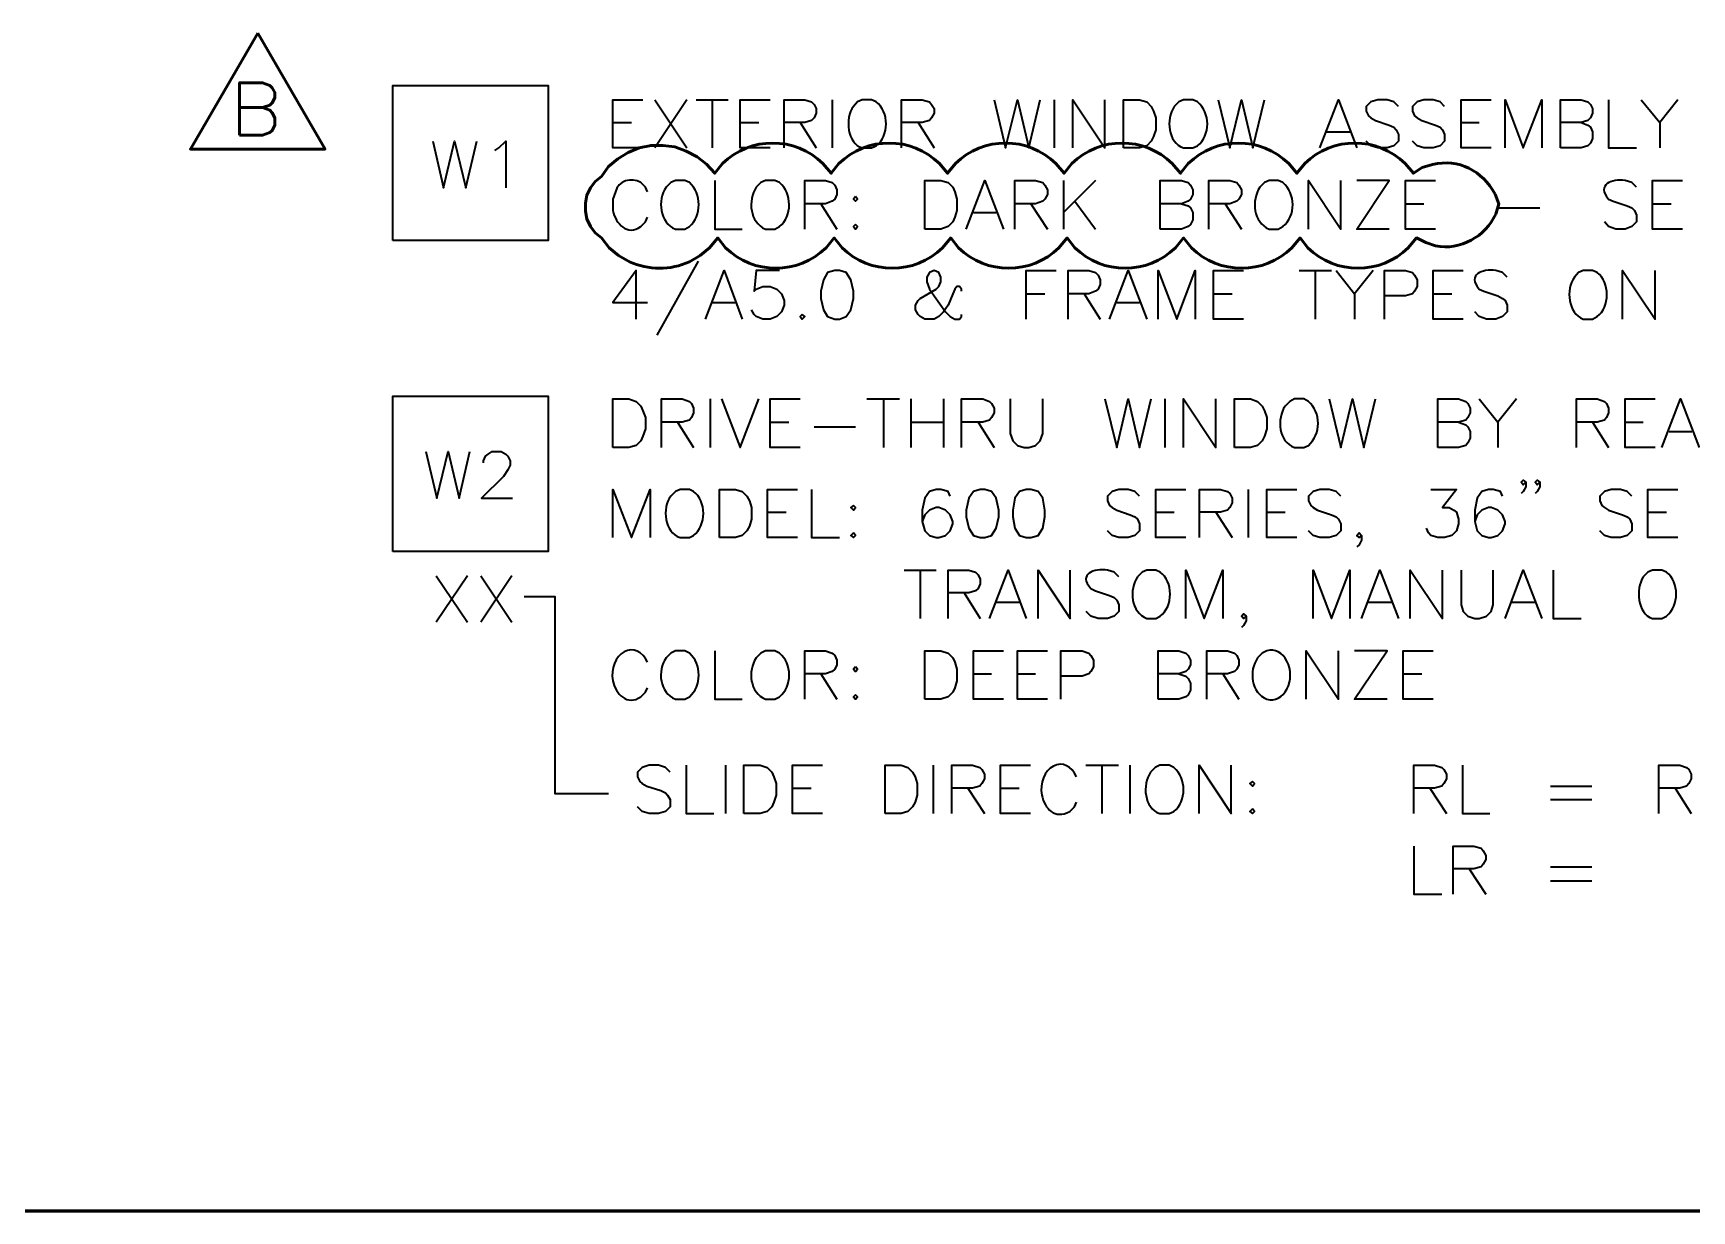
# Model space of a CAD drawing. Header units: inches. Extents: x 5 to 516, y -193 to 129.
# Drawn here: x 121.96 to 132.64, y -127.28 to -119.69 of the extents above; entities that cross this region are included whole.
import ezdxf

# ---------------------------------------------------------------- set-up
doc = ezdxf.new("R2010")
doc.units = ezdxf.units.IN
doc.header["$MEASUREMENT"] = 0
doc.layers.add('PDF4_Geometry', color=7, linetype='Continuous')

msp = doc.modelspace()

# ---------------------------------------------------------------- linework, layer by layer
at = {"layer": 'PDF4_Geometry', "lineweight": 50}
msp.add_lwpolyline([(123.4020906, -119.6929866), (123.835424, -120.4396533), (122.9687572, -120.4396533)], close=True, dxfattribs=at)
for points in [[(123.2854253, -120.3496529), (123.2854253, -120.0129862), (123.4320919, -120.0129862), (123.4787586, -120.0296529), (123.4954253, -120.0463195), (123.5120919, -120.0763195), (123.5120919, -120.1096529), (123.4954253, -120.1429862), (123.4787586, -120.1563195), (123.4320919, -120.1729862), (123.2854253, -120.1729862)], [(123.4320911, -120.1729866), (123.4787577, -120.1896533), (123.4954244, -120.20632), (123.5120911, -120.2396533), (123.5120911, -120.28632), (123.4954244, -120.3196533), (123.4787577, -120.3329866), (123.4320911, -120.3496533), (123.2854244, -120.3496533)], [(131.375426, -120.8596531), (131.3954261, -120.7929864), (131.3720929, -120.7296531)]]:
    msp.add_lwpolyline(points, dxfattribs=at)
at = {"layer": 'PDF4_Geometry', "lineweight": 35}
for points in [[(124.2720909, -121.0296533), (124.2720909, -120.0296532), (125.2720909, -120.0296532), (125.2720909, -121.0296533)], [(128.978758, -120.4329862), (128.978758, -120.1229862), (129.0820913, -120.1229862), (129.128758, -120.1363195), (129.1554246, -120.1663195), (129.1720913, -120.1963195), (129.1854247, -120.2396529), (129.1854247, -120.3163196), (129.1720913, -120.3596529), (129.1554246, -120.3896529), (129.128758, -120.4196529), (129.0820913, -120.4329862)], [(127.6987591, -120.9563195), (127.6987591, -120.6429861), (127.8020924, -120.6429861), (127.8487591, -120.6563195), (127.8787591, -120.6863195), (127.8920924, -120.7163195), (127.9054258, -120.7629862), (127.9054258, -120.8363195), (127.8920924, -120.8796528), (127.8787591, -120.9096528), (127.8487591, -120.9396528), (127.8020924, -120.9563195)], [(127.2520902, -120.7463196), (127.2387569, -120.7629862), (127.2520902, -120.7763196), (127.2654235, -120.7629862)], [(127.2520902, -120.9263199), (127.2387569, -120.9396532), (127.2520902, -120.9563199), (127.2654235, -120.9396532)], [(127.1187589, -121.2229864), (127.0720922, -121.2363197), (127.0454256, -121.2829864), (127.0287589, -121.3563197), (127.0287589, -121.4029864), (127.0454256, -121.4763197), (127.0720922, -121.5196531), (127.1187589, -121.5363197), (127.1487589, -121.5363197), (127.1920922, -121.5196531), (127.2220922, -121.4763197), (127.2387589, -121.4029864), (127.2387589, -121.3563197), (127.2220922, -121.2829864), (127.1920922, -121.2363197), (127.1487589, -121.2229864)], [(126.9087573, -121.5063201), (126.8954239, -121.5196534), (126.9087573, -121.5363201), (126.9254239, -121.5196534)], [(124.2720909, -123.0329866), (124.2720909, -122.0329865), (125.2720909, -122.0329865), (125.2720909, -123.0329866)], [(125.6887576, -122.3629867), (125.6887576, -122.0496533), (125.792091, -122.0496533), (125.8387576, -122.06632), (125.8687577, -122.09632), (125.882091, -122.12632), (125.8987577, -122.1696533), (125.8987577, -122.2429867), (125.882091, -122.2896534), (125.8687577, -122.3196534), (125.8387576, -122.3496534), (125.792091, -122.3629867)], [(129.6920912, -122.3629867), (129.6920912, -122.0496533), (129.7954245, -122.0496533), (129.8420912, -122.06632), (129.8720912, -122.09632), (129.8854245, -122.12632), (129.9020912, -122.1696533), (129.9020912, -122.2429867), (129.8854245, -122.2896534), (129.8720912, -122.3196534), (129.8420912, -122.3496534), (129.7954245, -122.3629867)], [(126.3754252, -122.9429869), (126.3754252, -122.6329869), (126.4787586, -122.6329869), (126.5220919, -122.6463202), (126.5520919, -122.6763202), (126.5687586, -122.7063202), (126.5820919, -122.7496535), (126.5820919, -122.8263202), (126.5687586, -122.8696535), (126.5520919, -122.8996535), (126.5220919, -122.9296535), (126.4787586, -122.9429869)], [(128.0554248, -122.6329867), (128.0120915, -122.6463201), (127.9820915, -122.6896534), (127.9654248, -122.7663201), (127.9654248, -122.8096534), (127.9820915, -122.8829868), (128.0120915, -122.9296534), (128.0554248, -122.9429868), (128.0854248, -122.9429868), (128.1287582, -122.9296534), (128.1587582, -122.8829868), (128.1754248, -122.8096534), (128.1754248, -122.7663201), (128.1587582, -122.6896534), (128.1287582, -122.6463201), (128.0854248, -122.6329867)], [(128.3520913, -122.6329867), (128.308758, -122.6463201), (128.278758, -122.6896534), (128.2654246, -122.7663201), (128.2654246, -122.8096534), (128.278758, -122.8829868), (128.308758, -122.9296534), (128.3520913, -122.9429868), (128.3820913, -122.9429868), (128.428758, -122.9296534), (128.458758, -122.8829868), (128.4720913, -122.8096534), (128.4720913, -122.7663201), (128.458758, -122.6896534), (128.428758, -122.6463201), (128.3820913, -122.6329867)], [(127.2387574, -122.7363201), (127.2220908, -122.7496535), (127.2387574, -122.7663201), (127.2520908, -122.7496535)], [(127.2387574, -122.9129864), (127.2220908, -122.9296531), (127.2387574, -122.9429864), (127.2520908, -122.9296531)], [(127.6987591, -123.9863202), (127.6987591, -123.6729869), (127.8020924, -123.6729869), (127.8487591, -123.6896535), (127.8787591, -123.7196535), (127.8920924, -123.7463202), (127.9054258, -123.7929869), (127.9054258, -123.8663202), (127.8920924, -123.9129869), (127.8787591, -123.9396536), (127.8487591, -123.9696536), (127.8020924, -123.9863202)], [(127.2520902, -123.7763203), (127.2387569, -123.7929869), (127.2520902, -123.8063203), (127.2654235, -123.7929869)], [(127.2520902, -123.9563197), (127.2387569, -123.9696531), (127.2520902, -123.9863197), (127.2654235, -123.9696531)], [(126.5320923, -124.7229866), (126.5320923, -124.4096533), (126.638759, -124.4096533), (126.6820923, -124.42632), (126.7120923, -124.45632), (126.7254257, -124.48632), (126.7420923, -124.5296533), (126.7420923, -124.6029866), (126.7254257, -124.6496533), (126.7120923, -124.6796533), (126.6820923, -124.7096533), (126.638759, -124.7229866)], [(127.442091, -124.7229866), (127.442091, -124.4096533), (127.5454243, -124.4096533), (127.5887577, -124.42632), (127.6187577, -124.45632), (127.6354243, -124.48632), (127.6487577, -124.5296533), (127.6487577, -124.6029866), (127.6354243, -124.6496533), (127.6187577, -124.6796533), (127.5887577, -124.7096533), (127.5454243, -124.7229866)], [(129.8087582, -124.5163199), (129.7920915, -124.5296532), (129.8087582, -124.5463199), (129.8220915, -124.5296532)], [(129.8087582, -124.692987), (129.7920915, -124.7096537), (129.8087582, -124.722987), (129.8220915, -124.7096537)]]:
    msp.add_lwpolyline(points, close=True, dxfattribs=at)
for points in [[(125.882091, -120.4329862), (125.6887576, -120.4329862), (125.6887576, -120.1229862), (125.882091, -120.1229862)], [(126.1654236, -120.1229861), (125.9587569, -120.4329861)], [(125.9587585, -120.1229861), (126.1654252, -120.4329861)], [(126.2254246, -120.1229861), (126.4320912, -120.1229861)], [(126.3287571, -120.1229861), (126.3287571, -120.4329861)], [(126.7020916, -120.4329862), (126.5087582, -120.4329862), (126.5087582, -120.1229862), (126.7020916, -120.1229862)], [(126.7920919, -120.4329862), (126.7920919, -120.1229862), (126.9254253, -120.1229862), (126.9687586, -120.1363195), (126.9854253, -120.1529862), (126.9987586, -120.1796529), (126.9987586, -120.2096529), (126.9854253, -120.2396529), (126.9687586, -120.2563196), (126.9254253, -120.2696529), (126.7920919, -120.2696529)], [(127.1020912, -120.1229861), (127.1020912, -120.4329861)], [(127.3854252, -120.1363194), (127.3554252, -120.1229861), (127.2954252, -120.1229861), (127.2654252, -120.1363194), (127.2387585, -120.1663194)], [(127.5487584, -120.4329862), (127.5487584, -120.1229862), (127.6820917, -120.1229862), (127.7287584, -120.1363195), (127.7420917, -120.1529862), (127.7587584, -120.1796529), (127.7587584, -120.2096529), (127.7420917, -120.2396529), (127.7287584, -120.2563196), (127.6820917, -120.2696529), (127.5487584, -120.2696529)], [(128.1454246, -120.1229861), (128.2187579, -120.4329861), (128.2954246, -120.1229861), (128.3687579, -120.4329861), (128.4420913, -120.1229861)], [(128.5320925, -120.1229861), (128.5320925, -120.4329861)], [(128.652091, -120.4329862), (128.652091, -120.1229862), (128.8587577, -120.4329862), (128.8587577, -120.1229862)], [(129.4554259, -120.1363194), (129.4254259, -120.1229861), (129.3654259, -120.1229861), (129.3354259, -120.1363194), (129.3054259, -120.1663194)], [(129.5887569, -120.1229861), (129.6620903, -120.4329861), (129.7387569, -120.1229861), (129.8120903, -120.4329861), (129.8854236, -120.1229861)], [(130.2420909, -120.4329862), (130.3620909, -120.1229862), (130.4820909, -120.4329862)], [(130.7487573, -120.1663202), (130.7187573, -120.1363202), (130.675424, -120.1229869), (130.615424, -120.1229869), (130.5720906, -120.1363202), (130.5420906, -120.1663202), (130.5420906, -120.1963202), (130.5554239, -120.2263202), (130.5720906, -120.2396536), (130.6020906, -120.2563202), (130.6887573, -120.2863202), (130.7187573, -120.2996536), (130.735424, -120.3163202), (130.7487573, -120.3463202), (130.7487573, -120.3896536), (130.7187573, -120.4196536), (130.675424, -120.4329869), (130.615424, -120.4329869), (130.5720906, -120.4196536), (130.5420906, -120.3896536)], [(131.0454255, -120.1663202), (131.0187588, -120.1363202), (130.9720921, -120.1229869), (130.9120921, -120.1229869), (130.8687588, -120.1363202), (130.8387588, -120.1663202), (130.8387588, -120.1963202), (130.8520921, -120.2263202), (130.8687588, -120.2396536), (130.8987588, -120.2563202), (130.9887588, -120.2863202), (131.0187588, -120.2996536), (131.0320921, -120.3163202), (131.0454255, -120.3463202), (131.0454255, -120.3896536), (131.0187588, -120.4196536), (130.9720921, -120.4329869), (130.9120921, -120.4329869), (130.8687588, -120.4196536), (130.8387588, -120.3896536)], [(131.3454246, -120.4329862), (131.1520912, -120.4329862), (131.1520912, -120.1229862), (131.3454246, -120.1229862)], [(131.4354249, -120.4329862), (131.4354249, -120.1229862), (131.5520916, -120.4329862), (131.6720916, -120.1229862), (131.6720916, -120.4329862)], [(131.7920923, -120.4329862), (131.7920923, -120.1229862), (131.9254257, -120.1229862), (131.968759, -120.1363195), (131.9854257, -120.1529862), (131.998759, -120.1796529), (131.998759, -120.2096529), (131.9854257, -120.2396529), (131.968759, -120.2563196), (131.9254257, -120.2696529), (131.7920923, -120.2696529)], [(132.1020916, -120.1229861), (132.1020916, -120.4329861), (132.2820916, -120.4329861)], [(132.3120916, -120.1229861), (132.4320916, -120.2696528), (132.4320916, -120.4329861)], [(132.5487588, -120.1229861), (132.4320921, -120.2696528)], [(125.6887576, -120.2696536), (125.8087576, -120.2696536)], [(126.5087582, -120.2696536), (126.6287583, -120.2696536)], [(126.8954245, -120.2696536), (126.9987578, -120.4329869)], [(127.6554241, -120.2696536), (127.7587575, -120.4329869)], [(131.1520912, -120.2696536), (131.2687579, -120.2696536)], [(131.9254253, -120.2696536), (131.9687587, -120.2863203), (131.9854254, -120.2996536), (131.9987587, -120.3296536), (131.9987587, -120.3729869), (131.9854254, -120.4029869), (131.9687587, -120.4196536), (131.9254253, -120.4329869), (131.792092, -120.4329869)], [(124.528759, -120.389653), (124.598759, -120.689653), (124.668759, -120.389653), (124.7420923, -120.689653), (124.8120923, -120.389653)], [(124.928758, -120.4496531), (124.9554247, -120.4329864), (124.998758, -120.3896531), (124.998758, -120.6896531)], [(130.288759, -120.3296529), (130.4354257, -120.3296529)], [(127.2954252, -120.4329861), (127.3554252, -120.4329861), (127.3854252, -120.4196528)], [(129.3654259, -120.4329861), (129.4254259, -120.4329861), (129.4554259, -120.4196528)], [(125.7054237, -120.7163199), (125.688757, -120.7629866), (125.688757, -120.8363199)], [(125.9120904, -120.7163199), (125.898757, -120.6863199), (125.868757, -120.6563199)], [(126.1820916, -120.6563195), (126.1520916, -120.6429862), (126.0920915, -120.6429862), (126.0620915, -120.6563195), (126.0320915, -120.6863195)], [(126.3454248, -120.6429862), (126.3454248, -120.9563195), (126.5220914, -120.9563195)], [(126.76209, -120.6563195), (126.73209, -120.6429862), (126.67209, -120.6429862), (126.64209, -120.6563195), (126.61209, -120.6863195)], [(126.9254249, -120.9563195), (126.9254249, -120.6429861), (127.0587583, -120.6429861), (127.1020916, -120.6563195), (127.1187583, -120.6729862), (127.1320916, -120.7029862), (127.1320916, -120.7329862), (127.1187583, -120.7629862), (127.1020916, -120.7763195), (127.0587583, -120.7929862), (126.9254249, -120.7929862)], [(127.9654251, -120.9563195), (128.0854251, -120.6429861), (128.2054251, -120.9563195)], [(128.2787593, -120.9563195), (128.2787593, -120.6429861), (128.4120926, -120.6429861), (128.4587593, -120.6563195), (128.4720926, -120.6729862), (128.4887593, -120.7029862), (128.4887593, -120.7329862), (128.4720926, -120.7629862), (128.4587593, -120.7763195), (128.4120926, -120.7929862), (128.2787593, -120.7929862)], [(128.5920917, -120.6429862), (128.5920917, -120.9563195)], [(128.7987585, -120.6429862), (128.5920918, -120.8496529)], [(129.2154252, -120.9563195), (129.2154252, -120.6429861), (129.3520919, -120.6429861), (129.3954252, -120.6563195), (129.4087585, -120.6729862), (129.4254252, -120.7029862), (129.4254252, -120.7329862), (129.4087585, -120.7629862), (129.3954252, -120.7763195), (129.3520919, -120.7929862), (129.2154252, -120.7929862)], [(129.5287594, -120.9563195), (129.5287594, -120.6429861), (129.6620927, -120.6429861), (129.7087594, -120.6563195), (129.7220927, -120.6729862), (129.7387594, -120.7029862), (129.7387594, -120.7329862), (129.7220927, -120.7629862), (129.7087594, -120.7763195), (129.6620927, -120.7929862), (129.5287594, -120.7929862)], [(130.0054239, -120.6563195), (129.9754239, -120.6429862), (129.9154239, -120.6429862), (129.8854239, -120.6563195), (129.8554239, -120.6863195)], [(130.1687571, -120.9563195), (130.1687571, -120.6429861), (130.3787571, -120.9563195), (130.3787571, -120.6429861)], [(130.688758, -120.9563195), (130.4820913, -120.9563195), (130.688758, -120.6429861), (130.4820913, -120.6429861)], [(130.9887588, -120.9563195), (130.7954255, -120.9563195), (130.7954255, -120.6429861), (130.9887588, -120.6429861)], [(132.2820928, -120.6863203), (132.2520928, -120.6563203), (132.2087594, -120.642987)], [(132.5787587, -120.9563195), (132.3854253, -120.9563195), (132.3854253, -120.6429861), (132.5787587, -120.6429861)], [(127.0287592, -120.7929869), (127.1320925, -120.9563202)], [(128.3820918, -120.7929869), (128.4887585, -120.9563202)], [(128.6654238, -120.77632), (128.7987571, -120.95632)], [(129.3520914, -120.7929869), (129.3954247, -120.8063202), (129.4087581, -120.8196535), (129.4254247, -120.8496535), (129.4254247, -120.8963202), (129.4087581, -120.9263202), (129.3954247, -120.9396536), (129.3520914, -120.9563202), (129.2154247, -120.9563202)], [(129.6320919, -120.7929869), (129.7387586, -120.9563202)], [(130.7954255, -120.7929869), (130.9120921, -120.7929869)], [(131.3887584, -120.8196533), (131.6587585, -120.8196533)], [(132.1020928, -120.762987), (132.1320928, -120.7763203), (132.2220928, -120.8063203), (132.2520928, -120.8196536), (132.2687595, -120.8363203), (132.2820928, -120.8663203), (132.2820928, -120.9096537), (132.2520928, -120.9396537), (132.2087594, -120.9563203), (132.1487594, -120.9563203), (132.1020928, -120.9396537), (132.0754261, -120.9096537)], [(132.3854253, -120.7929869), (132.5054253, -120.7929869)], [(125.868757, -120.9396533), (125.898757, -120.9096533), (125.9120904, -120.8796533)], [(128.0120916, -120.8496529), (128.1587582, -120.8496529)], [(126.0920915, -120.9563195), (126.1520916, -120.9563195), (126.1820916, -120.9396529)], [(126.67209, -120.9563195), (126.73209, -120.9563195), (126.76209, -120.9396529)], [(129.9154239, -120.9563195), (129.9754239, -120.9563195), (130.0054239, -120.9396529)], [(125.8387566, -121.5363197), (125.8387566, -121.2229864), (125.6887566, -121.429653), (125.91209, -121.429653)], [(126.2387573, -121.1629863), (125.9720907, -121.639653)], [(126.2854255, -121.5363197), (126.4054255, -121.2229863), (126.5220922, -121.5363197)], [(126.7620915, -121.2229864), (126.6120915, -121.2229864), (126.5987581, -121.3563197), (126.6120915, -121.3429864), (126.6554248, -121.3263197), (126.7020915, -121.3263197), (126.7454248, -121.3429864), (126.7754248, -121.3729864), (126.7920915, -121.4163197), (126.7920915, -121.4463197), (126.7754248, -121.4896531), (126.7454248, -121.5196531), (126.7020915, -121.5363197), (126.6554248, -121.5363197), (126.6120915, -121.5196531), (126.5987581, -121.5063197), (126.5820914, -121.4763197)], [(127.9354246, -121.3563202), (127.9354246, -121.3429869), (127.9220913, -121.3263202), (127.9054246, -121.3263202), (127.8920913, -121.3429869), (127.8787579, -121.3729869), (127.8487579, -121.4463202), (127.8187579, -121.4896536), (127.7887579, -121.5196536), (127.7587579, -121.5363202), (127.6987579, -121.5363202), (127.6687579, -121.5196536), (127.6554246, -121.5063202), (127.6387579, -121.4763202), (127.6387579, -121.4463202), (127.6554246, -121.4163202), (127.6687579, -121.4029869), (127.7720913, -121.3429869), (127.7887579, -121.3263202), (127.8020913, -121.2963202), (127.8020913, -121.2663202), (127.7887579, -121.2363202), (127.7587579, -121.2229869), (127.7287579, -121.2363202), (127.7120913, -121.2663202), (127.7120913, -121.2963202), (127.7287579, -121.3429869), (127.7587579, -121.3863202), (127.8320913, -121.4896536), (127.8620913, -121.5196536), (127.8920913, -121.5363202), (127.9220913, -121.5363202), (127.9354246, -121.5196536), (127.9354246, -121.5063202)], [(128.3520913, -121.5363197), (128.3520913, -121.2229863), (128.5454247, -121.2229863)], [(128.6220922, -121.5363197), (128.6220922, -121.2229863), (128.7554256, -121.2229863), (128.7987589, -121.2363197), (128.8154256, -121.2529863), (128.8287589, -121.2829863), (128.8287589, -121.3129863), (128.8154256, -121.3429863), (128.7987589, -121.3563197), (128.7554256, -121.3729863), (128.6220922, -121.3729863)], [(128.8887582, -121.5363197), (129.0087582, -121.2229863), (129.1287583, -121.5363197)], [(129.2020924, -121.5363197), (129.2020924, -121.2229863), (129.3220924, -121.5363197), (129.4387591, -121.2229863), (129.4387591, -121.5363197)], [(129.7520915, -121.5363197), (129.5587582, -121.5363197), (129.5587582, -121.2229863), (129.7520915, -121.2229863)], [(130.1087579, -121.2229864), (130.3187579, -121.2229864)], [(130.2120921, -121.2229864), (130.2120921, -121.5363197)], [(130.3487583, -121.2229864), (130.465425, -121.3729864), (130.465425, -121.5363197)], [(130.5854238, -121.2229864), (130.4654238, -121.3729864)], [(130.6587576, -121.5363197), (130.6587576, -121.2229863), (130.7954242, -121.2229863), (130.8387576, -121.2363197), (130.8520909, -121.2529863), (130.8687576, -121.2829863), (130.8687576, -121.3263197), (130.8520909, -121.3563197), (130.8387576, -121.3729863), (130.7954242, -121.3863197), (130.6587576, -121.3863197)], [(131.1654251, -121.5363197), (130.9720917, -121.5363197), (130.9720917, -121.2229863), (131.1654251, -121.2229863)], [(131.4487594, -121.2663196), (131.4187594, -121.2363196), (131.375426, -121.2229863)], [(132.0287581, -121.2363197), (131.9987581, -121.2229864), (131.9387581, -121.2229864), (131.9087581, -121.2363197), (131.8820915, -121.2663197)], [(132.1920914, -121.5363197), (132.1920914, -121.2229863), (132.4020914, -121.5363197), (132.4020914, -121.2229863)], [(131.2687594, -121.3429863), (131.2987594, -121.3563196), (131.3887594, -121.3863196), (131.4187594, -121.4029863), (131.4354261, -121.4163196), (131.4487594, -121.4463196), (131.4487594, -121.489653), (131.4187594, -121.519653), (131.375426, -121.5363197), (131.315426, -121.5363197), (131.2687594, -121.519653), (131.2420927, -121.489653)], [(126.3287571, -121.4296531), (126.4787571, -121.4296531)], [(128.3520913, -121.3729862), (128.4720913, -121.3729862)], [(128.7254248, -121.3729862), (128.8287581, -121.5363196)], [(128.9354247, -121.4296531), (129.0820914, -121.4296531)], [(129.5587582, -121.3729862), (129.6787582, -121.3729862)], [(130.9720917, -121.3729862), (131.0920917, -121.3729862)], [(131.9387581, -121.5363197), (131.9987581, -121.5363197), (132.0287581, -121.5196531)], [(126.0020901, -122.3629867), (126.0020901, -122.0496533), (126.1354235, -122.0496533), (126.1820901, -122.06632), (126.1954235, -122.0796533), (126.2087568, -122.1096533), (126.2087568, -122.1396533), (126.1954235, -122.1696533), (126.1820901, -122.18632), (126.1354235, -122.1996533), (126.0020901, -122.1996533)], [(126.3154243, -122.0496534), (126.3154243, -122.3629867)], [(126.388758, -122.0496534), (126.508758, -122.3629867), (126.6287581, -122.0496534)], [(126.8954256, -122.3629867), (126.7020922, -122.3629867), (126.7020922, -122.0496533), (126.8954256, -122.0496533)], [(127.325424, -122.0496534), (127.535424, -122.0496534)], [(127.4320914, -122.0496534), (127.4320914, -122.3629867)], [(127.6087577, -122.0496534), (127.6087577, -122.3629867)], [(127.8187576, -122.0496534), (127.8187576, -122.3629867)], [(127.9354246, -122.3629867), (127.9354246, -122.0496533), (128.0720913, -122.0496533), (128.1154246, -122.06632), (128.128758, -122.0796533), (128.1454246, -122.1096533), (128.1454246, -122.1396533), (128.128758, -122.1696533), (128.1154246, -122.18632), (128.0720913, -122.1996533), (127.9354246, -122.1996533)], [(128.2487571, -122.0496534), (128.2487571, -122.2729867), (128.2654238, -122.3196534), (128.2954238, -122.3496534), (128.3387571, -122.3629867), (128.3687571, -122.3629867), (128.4120904, -122.3496534), (128.4420904, -122.3196534), (128.4587571, -122.2729867), (128.4587571, -122.0496534)], [(128.8587578, -122.0496534), (128.9354244, -122.3629867), (129.0087578, -122.0496534), (129.0820911, -122.3629867), (129.1554244, -122.0496534)], [(129.245424, -122.0496534), (129.245424, -122.3629867)], [(129.3654259, -122.3629867), (129.3654259, -122.0496533), (129.5720926, -122.3629867), (129.5720926, -122.0496533)], [(130.1687574, -122.06632), (130.1387574, -122.0496534), (130.0787574, -122.0496534), (130.0487574, -122.06632), (130.0187574, -122.09632)], [(130.3020918, -122.0496534), (130.3787585, -122.3629867), (130.4520918, -122.0496534), (130.5254252, -122.3629867), (130.6020918, -122.0496534)], [(131.0020905, -122.3629867), (131.0020905, -122.0496533), (131.1354239, -122.0496533), (131.1820905, -122.06632), (131.1954239, -122.0796533), (131.2120905, -122.1096533), (131.2120905, -122.1396533), (131.1954239, -122.1696533), (131.1820905, -122.18632), (131.1354239, -122.1996533), (131.0020905, -122.1996533)], [(131.2687582, -122.0496534), (131.3887582, -122.1996534), (131.3887582, -122.3629867)], [(131.5087586, -122.0496534), (131.3887586, -122.1996534)], [(131.8954249, -122.3629867), (131.8954249, -122.0496533), (132.0287582, -122.0496533), (132.0754249, -122.06632), (132.0887582, -122.0796533), (132.1020916, -122.1096533), (132.1020916, -122.1396533), (132.0887582, -122.1696533), (132.0754249, -122.18632), (132.0287582, -122.1996533), (131.8954249, -122.1996533)], [(132.4020924, -122.3629867), (132.208759, -122.3629867), (132.208759, -122.0496533), (132.4020924, -122.0496533)], [(132.4454263, -122.3629867), (132.5654263, -122.0496533), (132.6854263, -122.3629867)], [(126.1054243, -122.1996532), (126.2087577, -122.3629866)], [(126.7020922, -122.1996532), (126.8220922, -122.1996532)], [(127.6087577, -122.1996532), (127.8187577, -122.1996532)], [(128.042092, -122.1996532), (128.1454254, -122.3629866)], [(131.1354252, -122.1996532), (131.1820919, -122.2163199), (131.1954252, -122.2296532), (131.2120919, -122.2596532), (131.2120919, -122.3029866), (131.1954252, -122.3329866), (131.1820919, -122.3496532), (131.1354252, -122.3629866), (131.0020919, -122.3629866)], [(131.9987574, -122.1996532), (132.1020907, -122.3629866)], [(132.208759, -122.1996532), (132.3254257, -122.1996532)], [(126.9854242, -122.2296537), (127.2520909, -122.2296537)], [(132.492091, -122.2596533), (132.6387577, -122.2596533)], [(124.485424, -122.3896531), (124.555424, -122.6896531), (124.6287573, -122.3896531), (124.6987574, -122.6896531), (124.7687574, -122.3896531)], [(124.8554242, -122.4629869), (124.8554242, -122.4496535), (124.8687576, -122.4196535), (124.8854242, -122.4063202), (124.9120909, -122.3896535), (124.9687576, -122.3896535), (124.9987576, -122.4063202), (125.0120909, -122.4196535), (125.0287576, -122.4496535), (125.0287576, -122.4763202), (125.0120909, -122.5063202), (124.9854242, -122.5496535), (124.8420909, -122.6896536), (125.0420909, -122.6896536)], [(130.0787574, -122.3629867), (130.1387574, -122.3629867), (130.1687574, -122.3496534)], [(125.6887576, -122.9429869), (125.6887576, -122.6329869), (125.8087576, -122.9429869), (125.9287577, -122.6329869), (125.9287577, -122.9429869)], [(126.2087587, -122.6463201), (126.182092, -122.6329867), (126.122092, -122.6329867), (126.092092, -122.6463201), (126.062092, -122.6763201)], [(126.8787579, -122.9429869), (126.6854245, -122.9429869), (126.6854245, -122.6329869), (126.8787579, -122.6329869)], [(126.9687582, -122.6329867), (126.9687582, -122.9429868), (127.1487582, -122.9429868)], [(127.8620926, -122.67632), (127.8487592, -122.64632), (127.8020926, -122.6329867), (127.7720926, -122.6329867), (127.7287592, -122.64632), (127.6987592, -122.6896534), (127.6820926, -122.76632), (127.6820926, -122.8396534), (127.6987592, -122.8996534), (127.7287592, -122.9296534), (127.7720926, -122.9429867), (127.7887592, -122.9429867), (127.8320926, -122.9296534), (127.8620926, -122.8996534), (127.8787592, -122.85632), (127.8787592, -122.8396534), (127.8620926, -122.79632), (127.8320926, -122.76632), (127.7887592, -122.7496534), (127.7720926, -122.7496534), (127.7287592, -122.76632), (127.6987592, -122.79632), (127.6820926, -122.8396534)], [(129.0820905, -122.67632), (129.0520905, -122.64632), (129.0087572, -122.6329867), (128.9487572, -122.6329867), (128.9054238, -122.64632), (128.8754238, -122.67632), (128.8754238, -122.70632), (128.8887571, -122.73632), (128.9054238, -122.7496534), (128.9354238, -122.76632), (129.0220905, -122.79632), (129.0520905, -122.8096534), (129.0687572, -122.82632), (129.0820905, -122.85632), (129.0820905, -122.8996534), (129.0520905, -122.9296534), (129.0087572, -122.9429867), (128.9487572, -122.9429867), (128.9054238, -122.9296534), (128.8754238, -122.8996534)], [(129.3787581, -122.9429869), (129.1854247, -122.9429869), (129.1854247, -122.6329869), (129.3787581, -122.6329869)], [(129.4687584, -122.9429869), (129.4687584, -122.6329869), (129.6020918, -122.6329869), (129.6487584, -122.6463202), (129.6620918, -122.6596535), (129.6787584, -122.6896535), (129.6787584, -122.7196535), (129.6620918, -122.7496535), (129.6487584, -122.7663202), (129.6020918, -122.7796535), (129.4687584, -122.7796535)], [(129.7820926, -122.6329867), (129.7820926, -122.9429868)], [(130.0954245, -122.9429869), (129.9020911, -122.9429869), (129.9020911, -122.6329869), (130.0954245, -122.6329869)], [(130.3787588, -122.67632), (130.3487588, -122.64632), (130.3020921, -122.6329867), (130.2420921, -122.6329867), (130.1987587, -122.64632), (130.1687587, -122.67632), (130.1687587, -122.70632), (130.1854254, -122.73632), (130.1987587, -122.7496534), (130.2287587, -122.76632), (130.3187588, -122.79632), (130.3487588, -122.8096534), (130.3620921, -122.82632), (130.3787588, -122.85632), (130.3787588, -122.8996534), (130.3487588, -122.9296534), (130.3020921, -122.9429867), (130.2420921, -122.9429867), (130.1987587, -122.9296534), (130.1687587, -122.8996534)], [(130.9587589, -122.6329867), (131.1220923, -122.6329867), (131.0320923, -122.7496534), (131.0754256, -122.7496534), (131.1054256, -122.7663201), (131.1220923, -122.7796534), (131.1354256, -122.8263201), (131.1354256, -122.8563201), (131.1220923, -122.8996534), (131.0920923, -122.9296534), (131.0454256, -122.9429868), (131.0020923, -122.9429868), (130.9587589, -122.9296534), (130.9420923, -122.9129868), (130.9287589, -122.8829868)], [(131.4187572, -122.67632), (131.4054239, -122.64632), (131.3587572, -122.6329867), (131.3287572, -122.6329867), (131.2854239, -122.64632), (131.2554239, -122.6896534), (131.2420905, -122.76632), (131.2420905, -122.8396534), (131.2554239, -122.8996534), (131.2854239, -122.9296534), (131.3287572, -122.9429867), (131.3454239, -122.9429867), (131.3887572, -122.9296534), (131.4187572, -122.8996534), (131.4354239, -122.85632), (131.4354239, -122.8396534), (131.4187572, -122.79632), (131.3887572, -122.76632), (131.3454239, -122.7496534), (131.3287572, -122.7496534), (131.2854239, -122.76632), (131.2554239, -122.79632), (131.2420905, -122.8396534)], [(131.5687579, -122.5863203), (131.5520912, -122.6029869), (131.5387579, -122.5863203), (131.5520912, -122.5729869), (131.5687579, -122.5863203), (131.5687579, -122.6163203), (131.5520912, -122.6463203), (131.5387579, -122.6596536)], [(131.6587576, -122.5863203), (131.642091, -122.6029869), (131.6287576, -122.5863203), (131.642091, -122.5729869), (131.6587576, -122.5863203), (131.6587576, -122.6163203), (131.642091, -122.6463203), (131.6287576, -122.6596536)], [(132.2520906, -122.67632), (132.2220906, -122.64632), (132.1787573, -122.6329867), (132.1187573, -122.6329867), (132.0754239, -122.64632), (132.0454239, -122.67632), (132.0454239, -122.70632), (132.0587573, -122.73632), (132.0754239, -122.7496534), (132.1020906, -122.76632), (132.1920906, -122.79632), (132.2220906, -122.8096534), (132.2387573, -122.82632), (132.2520906, -122.85632), (132.2520906, -122.8996534), (132.2220906, -122.9296534), (132.1787573, -122.9429867), (132.1187573, -122.9429867), (132.0754239, -122.9296534), (132.0454239, -122.8996534)], [(132.5487582, -122.9429869), (132.3554248, -122.9429869), (132.3554248, -122.6329869), (132.5487582, -122.6329869)], [(126.6854245, -122.7796534), (126.8054245, -122.7796534)], [(129.1854247, -122.7796534), (129.3054247, -122.7796534)], [(129.5720909, -122.7796534), (129.6787576, -122.9429867)], [(129.9020911, -122.7796534), (130.0187578, -122.7796534)], [(132.3554248, -122.7796534), (132.4754248, -122.7796534)], [(126.122092, -122.9429868), (126.182092, -122.9429868), (126.2087587, -122.9296534)], [(130.5120918, -122.9296532), (130.4954251, -122.9429866), (130.4820918, -122.9296532), (130.4954251, -122.9129866), (130.5120918, -122.9296532), (130.5120918, -122.9596532), (130.4954251, -122.9896532), (130.4820918, -123.0029866)], [(127.5654244, -123.1529868), (127.7720911, -123.1529868)], [(127.6687569, -123.1529868), (127.6687569, -123.4663202)], [(127.8487581, -123.4663201), (127.8487581, -123.1529868), (127.9820914, -123.1529868), (128.0254248, -123.1663201), (128.0420914, -123.1829868), (128.0554248, -123.2129868), (128.0554248, -123.2429868), (128.0420914, -123.2729868), (128.0254248, -123.2863201), (127.9820914, -123.2996535), (127.8487581, -123.2996535)], [(128.1154258, -123.4663201), (128.2354258, -123.1529868), (128.3520925, -123.4663201)], [(128.4287583, -123.4663201), (128.4287583, -123.1529868), (128.6354249, -123.4663201), (128.6354249, -123.1529868)], [(128.9487592, -123.1963201), (128.9187592, -123.1663201), (128.8754258, -123.1529868)], [(129.2154253, -123.1663202), (129.1854253, -123.1529868), (129.1287587, -123.1529868), (129.0987587, -123.1663202), (129.0687587, -123.1963202)], [(129.3787587, -123.4663201), (129.3787587, -123.1529868), (129.4987587, -123.4663201), (129.6187587, -123.1529868), (129.6187587, -123.4663201)], [(130.1987593, -123.4663201), (130.1987593, -123.1529868), (130.3187593, -123.4663201), (130.435426, -123.1529868), (130.435426, -123.4663201)], [(130.5120918, -123.4663201), (130.6287584, -123.1529868), (130.7487584, -123.4663201)], [(130.8254242, -123.4663201), (130.8254242, -123.1529868), (131.0320909, -123.4663201), (131.0320909, -123.1529868)], [(131.1520912, -123.1529868), (131.1520912, -123.3763202), (131.1654245, -123.4196535), (131.1954245, -123.4496535), (131.2420912, -123.4663202), (131.2687579, -123.4663202), (131.3154246, -123.4496535), (131.3454246, -123.4196535), (131.3587579, -123.3763202), (131.3587579, -123.1529868)], [(131.4354249, -123.4663201), (131.5520916, -123.1529868), (131.6720916, -123.4663201)], [(131.7454242, -123.1529868), (131.7454242, -123.4663202), (131.9254242, -123.4663202)], [(132.4754253, -123.1663202), (132.4454253, -123.1529868), (132.3854253, -123.1529868), (132.3554253, -123.1663202), (132.3254253, -123.1963202)], [(124.75209, -123.1896537), (124.55209, -123.4896537)], [(124.5520914, -123.1896537), (124.7520914, -123.4896537)], [(124.8387566, -123.1896537), (125.0387566, -123.4896537)], [(125.0387586, -123.1896537), (124.8387586, -123.4896537)], [(128.7687592, -123.2729868), (128.7987592, -123.2863201), (128.8887592, -123.3163201), (128.9187592, -123.3296534), (128.9354259, -123.3463201), (128.9487592, -123.3763201), (128.9487592, -123.4196534), (128.9187592, -123.4496534), (128.8754258, -123.4663201), (128.8154258, -123.4663201), (128.7687592, -123.4496534), (128.7387592, -123.4196534)], [(125.1187587, -123.3229867), (125.3154254, -123.3229867), (125.3154254, -124.5929869), (125.6620921, -124.5929869)], [(127.9520923, -123.2996535), (128.0554256, -123.4663201)], [(128.1587574, -123.3596536), (128.3087574, -123.3596536)], [(130.555425, -123.3596536), (130.705425, -123.3596536)], [(131.4787582, -123.3596536), (131.6287582, -123.3596536)], [(129.1287587, -123.4663202), (129.1854253, -123.4663202), (129.2154253, -123.4496535)], [(129.7687581, -123.4496533), (129.7520914, -123.46632), (129.7387581, -123.4496533), (129.7520914, -123.43632), (129.7687581, -123.4496533), (129.7687581, -123.4796533), (129.7520914, -123.5096533), (129.7387581, -123.5229867)], [(132.3854253, -123.4663202), (132.4454253, -123.4663202), (132.4754253, -123.4496535)], [(126.1820916, -123.6896536), (126.1520916, -123.6729869), (126.0920915, -123.6729869), (126.0620915, -123.6896536), (126.0320915, -123.7196536)], [(126.3454248, -123.6729869), (126.3454248, -123.9863203), (126.5220914, -123.9863203)], [(126.76209, -123.6896536), (126.73209, -123.6729869), (126.67209, -123.6729869), (126.64209, -123.6896536), (126.61209, -123.7196536)], [(126.9254249, -123.9863202), (126.9254249, -123.6729869), (127.0587583, -123.6729869), (127.1020916, -123.6896535), (127.1187583, -123.7029869), (127.1320916, -123.7329869), (127.1320916, -123.7629869), (127.1187583, -123.7929869), (127.1020916, -123.8063202), (127.0587583, -123.8229869), (126.9254249, -123.8229869)], [(128.2054249, -123.9863202), (128.0120916, -123.9863202), (128.0120916, -123.6729869), (128.2054249, -123.6729869)], [(128.4887586, -123.9863202), (128.2954253, -123.9863202), (128.2954253, -123.6729869), (128.4887586, -123.6729869)], [(128.5754241, -123.9863202), (128.5754241, -123.6729869), (128.7120907, -123.6729869), (128.7554241, -123.6896535), (128.7687574, -123.7029869), (128.7854241, -123.7329869), (128.7854241, -123.7763202), (128.7687574, -123.8063202), (128.7554241, -123.8229869), (128.7120907, -123.8363202), (128.5754241, -123.8363202)], [(129.2020924, -123.9863202), (129.2020924, -123.6729869), (129.3354257, -123.6729869), (129.3787591, -123.6896535), (129.3954258, -123.7029869), (129.4087591, -123.7329869), (129.4087591, -123.7629869), (129.3954258, -123.7929869), (129.3787591, -123.8063202), (129.3354257, -123.8229869), (129.2020924, -123.8229869)], [(129.5154249, -123.9863202), (129.5154249, -123.6729869), (129.6487582, -123.6729869), (129.6920916, -123.6896535), (129.7087582, -123.7029869), (129.7220916, -123.7329869), (129.7220916, -123.7629869), (129.7087582, -123.7929869), (129.6920916, -123.8063202), (129.6487582, -123.8229869), (129.5154249, -123.8229869)], [(129.9020911, -123.6729869), (129.8720911, -123.6896536), (129.8420911, -123.7196536)], [(130.1554243, -123.9863202), (130.1554243, -123.6729869), (130.362091, -123.9863202), (130.362091, -123.6729869)], [(130.6754253, -123.9863202), (130.4654253, -123.9863202), (130.6754253, -123.6729869), (130.4654253, -123.6729869)], [(130.9720928, -123.9863202), (130.7787595, -123.9863202), (130.7787595, -123.6729869), (130.9720928, -123.6729869)], [(125.868757, -123.9696531), (125.898757, -123.9396531), (125.9120904, -123.9129865)], [(127.0287592, -123.8229867), (127.1320925, -123.9863201)], [(128.0120916, -123.8229867), (128.1287582, -123.8229867)], [(128.2954253, -123.8229867), (128.4120919, -123.8229867)], [(129.3354237, -123.8229867), (129.3787571, -123.8363201), (129.3954237, -123.8529867), (129.4087571, -123.8829867), (129.4087571, -123.9263201), (129.3954237, -123.9563201), (129.3787571, -123.9696534), (129.3354237, -123.9863201), (129.2020904, -123.9863201)], [(129.6187591, -123.8229867), (129.7220924, -123.9863201)], [(130.7787595, -123.8229867), (130.8987595, -123.8229867)], [(126.0920915, -123.9863203), (126.1520916, -123.9863203), (126.1820916, -123.9696536)], [(126.67209, -123.9863203), (126.73209, -123.9863203), (126.76209, -123.9696536)], [(126.0587579, -124.4563198), (126.0287579, -124.4263198), (125.9820912, -124.4096531), (125.9220912, -124.4096531), (125.8787579, -124.4263198), (125.8487579, -124.4563198), (125.8487579, -124.4863198), (125.8620912, -124.5163198), (125.8787579, -124.5296531), (125.9087579, -124.5463198), (125.9987579, -124.5729865), (126.0287579, -124.5896531), (126.0420912, -124.6029865), (126.0587579, -124.6329865), (126.0587579, -124.6796531), (126.0287579, -124.7096531), (125.9820912, -124.7229865), (125.9220912, -124.7229865), (125.8787579, -124.7096531), (125.8487579, -124.6796531)], [(126.1620904, -124.4096533), (126.1620904, -124.7229867), (126.3387571, -124.7229867)], [(126.4154236, -124.4096533), (126.4154236, -124.7229867)], [(127.0387582, -124.7229866), (126.8454248, -124.7229866), (126.8454248, -124.4096533), (127.0387582, -124.4096533)], [(127.7520903, -124.4096533), (127.7520903, -124.7229867)], [(127.8720922, -124.7229866), (127.8720922, -124.4096533), (128.0054255, -124.4096533), (128.0520922, -124.42632), (128.0654255, -124.4396533), (128.0820922, -124.4696533), (128.0820922, -124.4996533), (128.0654255, -124.5296533), (128.0520922, -124.54632), (128.0054255, -124.5596533), (127.8720922, -124.5596533)], [(128.378758, -124.7229866), (128.1854246, -124.7229866), (128.1854246, -124.4096533), (128.378758, -124.4096533)], [(128.7354243, -124.4096533), (128.9454244, -124.4096533)], [(128.8387569, -124.4096533), (128.8387569, -124.7229867)], [(129.018758, -124.4096533), (129.018758, -124.7229867)], [(129.302092, -124.42632), (129.272092, -124.4096533), (129.212092, -124.4096533), (129.182092, -124.42632), (129.152092, -124.45632)], [(129.4654252, -124.7229866), (129.4654252, -124.4096533), (129.6720919, -124.7229866), (129.6720919, -124.4096533)], [(130.8487583, -124.7229866), (130.8487583, -124.4096533), (130.9820917, -124.4096533), (131.0287583, -124.42632), (131.0420917, -124.4396533), (131.0587583, -124.4696533), (131.0587583, -124.4996533), (131.0420917, -124.5296533), (131.0287583, -124.54632), (130.9820917, -124.5596533), (130.8487583, -124.5596533)], [(131.1620908, -124.4096533), (131.1620908, -124.7229867), (131.3387575, -124.7229867)], [(132.4254254, -124.7229866), (132.4254254, -124.4096533), (132.5620921, -124.4096533), (132.6054254, -124.42632), (132.6187587, -124.4396533), (132.6354254, -124.4696533), (132.6354254, -124.4996533), (132.6187587, -124.5296533), (132.6054254, -124.54632), (132.5620921, -124.5596533), (132.4254254, -124.5596533)], [(126.8454248, -124.5596532), (126.9654248, -124.5596532)], [(127.9754247, -124.5596532), (128.0820914, -124.7229865)], [(128.1854246, -124.5596532), (128.3054246, -124.5596532)], [(130.9520925, -124.5596532), (131.0587592, -124.7229865)], [(131.7287582, -124.5463204), (131.9954249, -124.5463204)], [(132.5320928, -124.5596532), (132.6354261, -124.7229865)], [(128.6320917, -124.7096536), (128.6620918, -124.6796536), (128.6754251, -124.6496536)], [(131.7287582, -124.6329869), (131.9954249, -124.6329869)], [(129.212092, -124.7229867), (129.272092, -124.7229867), (129.302092, -124.7096533)], [(130.8487583, -124.9329866), (130.8487583, -125.2429866), (131.0287583, -125.2429866)], [(131.1020915, -125.2429867), (131.1020915, -124.9329867), (131.2354249, -124.9329867), (131.2820916, -124.94632), (131.2954249, -124.9629867), (131.3120916, -124.9929867), (131.3120916, -125.0196534), (131.2954249, -125.0496534), (131.2820916, -125.06632), (131.2354249, -125.0796534), (131.1020915, -125.0796534)], [(131.2054258, -125.0796532), (131.3120924, -125.2429866)], [(131.7287582, -125.0663204), (131.9954249, -125.0663204)], [(131.7287582, -125.1563202), (131.9954249, -125.1563202)]]:
    msp.add_lwpolyline(points, dxfattribs=at)
at = {"layer": 'PDF4_Geometry', "lineweight": 50}
for points in [[(130.9687594, -120.539653), (130.9020929, -120.559653), (130.8454259, -120.5963197), (130.7920927, -120.5329864, 0.407474298), (130.145426, -120.5329864), (130.0954259, -120.5963197), (130.0420926, -120.5329864, 0.4074742981), (129.3954259, -120.5329864), (129.3454258, -120.5963197), (129.2920925, -120.5329864, 0.4074742981), (128.6454259, -120.5329864), (128.5954258, -120.5963197), (128.5420925, -120.5329864, 0.4074742981), (127.8954258, -120.5329864), (127.8454257, -120.5963197), (127.7920924, -120.5329864, 0.4074742631), (127.1454257, -120.5329864), (127.0954257, -120.5963197), (127.0420924, -120.5329864, 0.4074742631), (126.3954256, -120.5329864), (126.3454256, -120.5963197), (126.2920923, -120.5363197), (126.2320923, -120.489653), (126.1620923, -120.4529864), (126.088759, -120.4263197), (126.0120923, -120.4163197), (125.9354256, -120.4163197), (125.8587589, -120.4329864), (125.7887589, -120.4629864), (125.7220923, -120.5029864), (125.6620923, -120.5529864), (125.6154256, -120.6163197), (125.5754256, -120.6496531), (125.5454256, -120.6896531), (125.5220922, -120.7363197), (125.5120922, -120.7896531), (125.5120922, -120.8396531), (125.5220922, -120.8896531), (125.5454256, -120.9396531), (125.5754256, -120.9796531), (125.6154256, -121.0129864), (125.6654256, -121.0763198), (125.7254256, -121.1263198), (125.7954256, -121.1663198)], [(126.1820923, -121.1663198), (126.2520923, -121.1263198), (126.3120923, -121.0763198), (126.3654256, -121.0129864), (126.4154257, -121.0763198, 0.4074742631), (127.0620924, -121.0763198), (127.1154257, -121.0129864), (127.1654257, -121.0763198, 0.4074742281), (127.8120925, -121.0763198), (127.8654258, -121.0129864), (127.9154258, -121.0763198, 0.4074742281), (128.5620925, -121.0763198), (128.6154258, -121.0129864), (128.6654259, -121.0763198, 0.4074742981), (129.3120926, -121.0763198), (129.3654259, -121.0129864), (129.415426, -121.0763198, 0.4074742981), (130.0620927, -121.0763198), (130.1154259, -121.0129864), (130.1654261, -121.0763198, 0.4074742982), (130.8120927, -121.0763198), (130.865426, -121.0129864), (130.9254261, -121.0429864), (130.9887594, -121.0629864)]]:
    msp.add_lwpolyline(points, format="xyb", dxfattribs=at)
at = {"layer": 'PDF4_Geometry', "lineweight": 60}
msp.add_lwpolyline([(12.8887456, -127.282987), (147.8887564, -127.282987)], dxfattribs=at)
at = {"layer": 'PDF4_Geometry', "lineweight": 35}
for centre, major_axis, ratio, start_param, end_param in [((125.807331, -123.8291484), (0.0020239, 0.1609271), 0.755918517, 5.2625131915, 8.0965614392), ((129.9287808, -123.8297175), (-0.0005539, 0.1604697), 0.7683720616, 2.9189162408, 6.4968772731), ((128.5688052, -124.5622607), (0.0073689, 0.1574114), 0.7610916324, 5.2510761433, 8.1511238824)]:
    msp.add_ellipse(centre, major_axis=major_axis, ratio=ratio, start_param=start_param, end_param=end_param, dxfattribs=at)
for points in [[(127.2387585, -120.1663194), (127.1803141, -120.2415417), (127.2005918, -120.4057639), (127.2954252, -120.4329861)], [(127.3854252, -120.4196528), (127.4698696, -120.3584861), (127.4699252, -120.1974861), (127.3854252, -120.1363194)], [(129.3054259, -120.1663194), (129.2510925, -120.2492639), (129.262037, -120.3954306), (129.3654259, -120.4329861)], [(129.4554259, -120.4196528), (129.5390926, -120.3513195), (129.5390926, -120.2046528), (129.4554259, -120.1363194)], [(125.868757, -120.6563199), (125.807757, -120.6178755), (125.7244793, -120.6453199), (125.7054237, -120.7163199)], [(126.0320915, -120.6863195), (125.9749249, -120.768264), (125.9899249, -120.9159862), (126.0920915, -120.9563195)], [(126.1820916, -120.9396529), (126.2624804, -120.8699862), (126.2613138, -120.7253751), (126.1820916, -120.6563195)], [(126.61209, -120.6863195), (126.5571456, -120.772264), (126.5704234, -120.9125973), (126.67209, -120.9563195)], [(126.76209, -120.9396529), (126.8458123, -120.8715418), (126.8452012, -120.7245973), (126.76209, -120.6563195)], [(129.8554239, -120.6863195), (129.8004794, -120.772264), (129.8137572, -120.9125973), (129.9154239, -120.9563195)], [(130.0054239, -120.9396529), (130.0891461, -120.8715418), (130.088535, -120.7245973), (130.0054239, -120.6563195)], [(132.2087594, -120.642987), (132.1214817, -120.6306536), (132.0227039, -120.6684314), (132.1020928, -120.762987)], [(125.688757, -120.8363199), (125.7084237, -120.9216533), (125.7808126, -121.0017088), (125.868757, -120.9396533)], [(131.375426, -121.2229863), (131.2881483, -121.210653), (131.1893705, -121.2484307), (131.2687594, -121.3429863)], [(132.0287581, -121.5196531), (132.1132026, -121.4593197), (132.1124804, -121.2965419), (132.0287581, -121.2363197)], [(131.8820915, -121.2663197), (131.824647, -121.3458753), (131.8420359, -121.4973753), (131.9387581, -121.5363197)], [(130.0187574, -122.09632), (129.9647018, -122.17882), (129.9756463, -122.3257089), (130.0787574, -122.3629867)], [(130.1687574, -122.3496534), (130.2518685, -122.2813756), (130.2524796, -122.1343756), (130.1687574, -122.06632)], [(126.062092, -122.6763201), (126.0042031, -122.7533201), (126.0214809, -122.9141534), (126.122092, -122.9429868)], [(126.2087587, -122.9296534), (126.2932587, -122.8684868), (126.2932031, -122.7074868), (126.2087587, -122.6463201)], [(128.8754258, -123.1529868), (128.7910925, -123.1422645), (128.6807036, -123.1770423), (128.7687592, -123.2729868)], [(129.2154253, -123.4496535), (129.2998698, -123.3893202), (129.2991476, -123.2265424), (129.2154253, -123.1663202)], [(132.4754253, -123.4496535), (132.5591476, -123.381598), (132.5585364, -123.2345979), (132.4754253, -123.1663202)], [(129.0687587, -123.1963202), (129.011592, -123.2782646), (129.026592, -123.4259868), (129.1287587, -123.4663202)], [(132.3254253, -123.1963202), (132.2766475, -123.2797091), (132.2848142, -123.4282091), (132.3854253, -123.4663202)], [(126.1820916, -123.9696536), (126.2623138, -123.9024314), (126.2623138, -123.7568758), (126.1820916, -123.6896536)], [(126.76209, -123.9696536), (126.84609, -123.9032091), (126.84609, -123.756098), (126.76209, -123.6896536)], [(126.0320915, -123.7196536), (125.9729804, -123.8011536), (125.9906471, -123.9461536), (126.0920915, -123.9863203)], [(126.61209, -123.7196536), (126.55509, -123.8036536), (126.5715345, -123.9441536), (126.67209, -123.9863203)], [(129.8420911, -123.7196536), (129.78298, -123.8011536), (129.8006467, -123.9461536), (129.9020911, -123.9863203)], [(125.688757, -123.8663198), (125.7048681, -123.950542), (125.7835348, -124.0319309), (125.868757, -123.9696531)], [(129.152092, -124.45632), (129.0980364, -124.53882), (129.1089809, -124.6857089), (129.212092, -124.7229867)], [(129.302092, -124.7096533), (129.3852031, -124.6413756), (129.3858142, -124.4944311), (129.302092, -124.42632)], [(128.4520917, -124.6029869), (128.4725917, -124.6949869), (128.533814, -124.7605425), (128.6320917, -124.7096536)]]:
    msp.add_open_spline(points, degree=3, dxfattribs=at)
at = {"layer": 'PDF4_Geometry', "lineweight": 50}
for points in [[(131.3720929, -120.7296531), (131.290037, -120.5813753), (131.1382595, -120.4982642), (130.9687594, -120.539653)], [(130.9887594, -121.0629864), (131.1447594, -121.0969309), (131.311315, -121.0032642), (131.375426, -120.8596531)], [(125.7954256, -121.1663198), (125.9164812, -121.2207642), (126.0613701, -121.2229864), (126.1820923, -121.1663198)]]:
    msp.add_open_spline(points, degree=3, dxfattribs=at)

doc.saveas('drawing.dxf')
